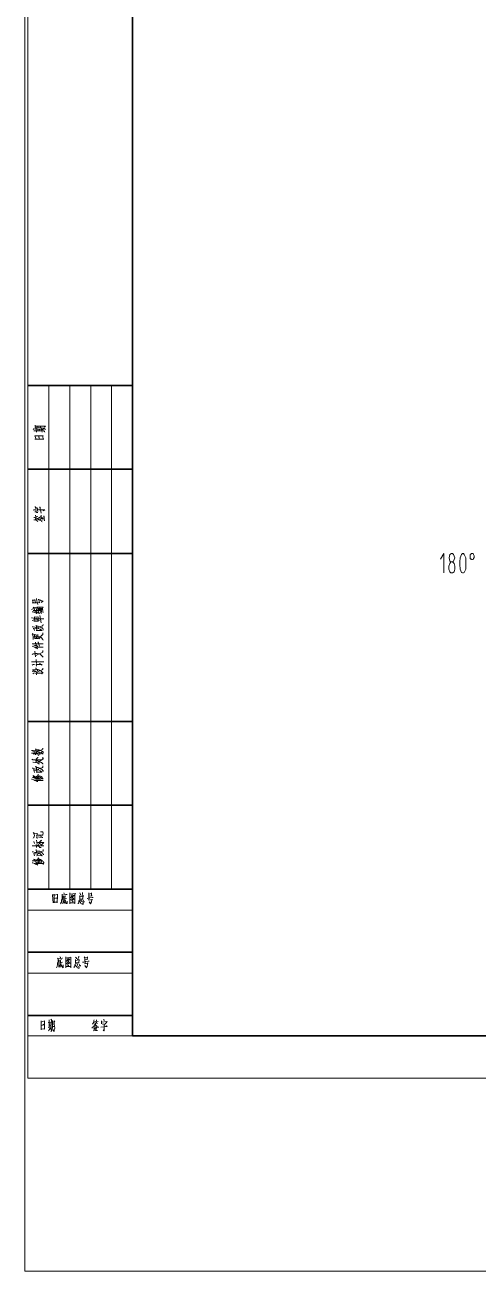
# Model space of a CAD drawing. Header units: inches. Extents: x 46040 to 48278, y -91226 to -88002.
# Drawn here: x 46040 to 46432, y -91226 to -90148 of the extents above; entities that cross this region are included whole.
import ezdxf

# ---------------------------------------------------------------- set-up
doc = ezdxf.new("R2010")
doc.units = ezdxf.units.IN
doc.layers.add('图层 1', color=7, linetype='Continuous')
doc.layers.add('轮廓线', color=7, linetype='Continuous')

msp = doc.modelspace()

# ---------------------------------------------------------------- linework, layer by layer
at = {"layer": '图层 1', "lineweight": 0}
msp.add_lwpolyline([(46039.835, -88001.65), (48277.593, -88001.65), (48277.593, -91226.291), (46039.835, -91226.291), (46039.835, -88001.65)], dxfattribs=at)
at = {"layer": '轮廓线', "lineweight": 18}
for points in [[(46042.235, -88003.568), (46042.235, -91059.248)], [(46060.474, -90459.728), (46060.474, -90895.568)], [(46078.714, -90459.728), (46078.714, -90895.568)], [(46096.954, -90459.728), (46096.954, -90895.568)], [(46114.714, -90459.728), (46114.714, -90895.568)], [(46047.034, -90497.65), (46047.515, -90497.17), (46054.235, -90497.65)], [(46047.515, -90499.088), (46047.995, -90499.088), (46054.235, -90499.088)], [(46049.435, -90496.209), (46048.954, -90494.291), (46048.474, -90494.767), (46051.355, -90494.767), (46055.194, -90494.767), (46056.634, -90494.767), (46057.114, -90494.767), (46057.595, -90494.767), (46056.634, -90495.728), (46057.114, -90494.767)], [(46048.474, -90496.209), (46048.954, -90496.209), (46050.874, -90496.209), (46052.794, -90496.209), (46054.235, -90496.209), (46055.675, -90496.689), (46056.155, -90496.689), (46057.595, -90497.65)], [(46048.474, -90506.291), (46048.954, -90506.291), (46050.874, -90506.291), (46052.794, -90506.291), (46053.275, -90506.291), (46054.235, -90506.291), (46056.155, -90506.291), (46055.675, -90506.291), (46055.194, -90503.889), (46055.675, -90503.408), (46054.714, -90503.408), (46053.755, -90503.408), (46051.835, -90503.408), (46049.915, -90503.408), (46048.474, -90503.408), (46049.435, -90506.291)], [(46049.915, -90500.049), (46049.435, -90496.689)], [(46051.355, -90496.209), (46050.874, -90495.248)], [(46051.355, -90499.088), (46050.874, -90497.65)], [(46052.314, -90506.291), (46051.835, -90503.889), (46051.835, -90504.369), (46051.835, -90504.849)], [(46052.794, -90498.611), (46052.314, -90498.131)], [(46053.275, -90496.209), (46053.275, -90496.209), (46053.275, -90495.248)], [(46054.714, -90500.049), (46053.755, -90496.689), (46054.235, -90497.17)], [(46054.714, -90498.131), (46055.675, -90497.17), (46056.155, -90497.17), (46055.194, -90497.65)], [(46055.194, -90498.611), (46055.194, -90499.088), (46056.155, -90499.088), (46056.634, -90499.568), (46057.114, -90500.049)], [(46047.034, -90567.728), (46047.515, -90567.248), (46047.995, -90567.248), (46048.474, -90567.248)], [(46049.435, -90569.17), (46048.954, -90564.849), (46048.474, -90564.849), (46050.394, -90565.33)], [(46050.874, -90568.689), (46050.394, -90565.81), (46050.394, -90566.291), (46052.314, -90567.248)], [(46053.755, -90570.131), (46052.794, -90564.849), (46052.794, -90565.33), (46053.275, -90565.81)], [(46047.515, -90573.971), (46047.995, -90573.971), (46049.915, -90574.451)], [(46047.515, -90575.889), (46047.995, -90575.889), (46049.435, -90576.369), (46050.394, -90576.849), (46050.874, -90577.33)], [(46048.474, -90569.17), (46049.435, -90569.17), (46049.915, -90569.65), (46050.394, -90569.65), (46050.874, -90569.65)], [(46049.435, -90574.451), (46048.954, -90572.049)], [(46048.954, -90576.369), (46048.954, -90574.928)], [(46048.954, -90575.889), (46050.394, -90575.408)], [(46049.435, -90573.49), (46050.874, -90573.01)], [(46049.915, -90574.928), (46050.394, -90574.928), (46051.835, -90575.889), (46052.314, -90575.889), (46052.794, -90576.369), (46053.755, -90576.849), (46054.235, -90577.33), (46054.714, -90577.81)], [(46052.794, -90573.971), (46053.275, -90575.889)], [(46053.755, -90573.971), (46054.235, -90573.971), (46056.634, -90574.451)], [(46056.634, -90576.849), (46056.155, -90572.529), (46056.155, -90573.01), (46056.634, -90573.49)], [(46402.235, -90621.971), (46402.235, -90605.17), (46399.355, -90609.971)], [(46408.954, -90605.17), (46409.915, -90605.17), (46410.874, -90606.131), (46411.835, -90609.01), (46410.874, -90611.889), (46409.915, -90612.369), (46408.474, -90612.369), (46407.515, -90611.889), (46407.034, -90609.01), (46407.515, -90606.131), (46408.954, -90605.17)], [(46419.515, -90621.971), (46419.995, -90621.49), (46421.435, -90618.611), (46421.435, -90614.767), (46421.435, -90612.369), (46421.435, -90609.01), (46419.995, -90606.131), (46419.515, -90605.17), (46418.554, -90605.17), (46417.595, -90606.131), (46416.634, -90609.01), (46416.155, -90612.369), (46416.155, -90614.767), (46416.634, -90618.611), (46417.595, -90621.49), (46418.554, -90621.971), (46419.515, -90621.971)], [(46428.634, -90607.568), (46428.634, -90607.088), (46428.155, -90606.131), (46428.155, -90605.65), (46427.675, -90605.17), (46427.194, -90605.17), (46426.714, -90605.17), (46426.235, -90605.17), (46425.755, -90605.65), (46425.275, -90606.131), (46425.275, -90607.088), (46425.275, -90607.568), (46425.275, -90608.529), (46425.275, -90609.49), (46425.755, -90609.971), (46426.235, -90609.971), (46426.714, -90610.451), (46427.194, -90610.451), (46427.675, -90609.971), (46428.155, -90609.971), (46428.155, -90609.49), (46428.634, -90608.529), (46428.634, -90607.568)], [(46408.474, -90621.971), (46407.515, -90621.01), (46406.554, -90618.611), (46406.554, -90616.209), (46407.515, -90613.81), (46408.474, -90612.369), (46409.915, -90612.369), (46411.355, -90613.81), (46411.835, -90616.209), (46411.835, -90618.611), (46411.355, -90621.01), (46409.915, -90621.971), (46408.474, -90621.971)], [(46050.874, -90649.33), (46050.874, -90648.849), (46050.394, -90647.408), (46049.915, -90644.049), (46049.915, -90645.01)], [(46045.595, -90653.65), (46046.554, -90653.17), (46047.034, -90653.17)], [(46047.995, -90654.131), (46047.995, -90654.131), (46047.515, -90651.728), (46047.034, -90652.209), (46049.435, -90652.209), (46049.435, -90651.728), (46049.915, -90654.611)], [(46047.034, -90654.611), (46047.995, -90654.611), (46049.435, -90654.611), (46050.874, -90654.611), (46051.835, -90654.611), (46053.275, -90655.088), (46053.755, -90655.088), (46054.714, -90655.568), (46056.155, -90656.049)], [(46047.995, -90655.088), (46048.954, -90655.088), (46052.314, -90657.01), (46051.355, -90655.088)], [(46050.874, -90652.689), (46055.194, -90652.689)], [(46050.874, -90654.611), (46051.355, -90654.131), (46055.675, -90654.131), (46055.194, -90654.131), (46054.714, -90654.131)], [(46051.355, -90653.65), (46055.194, -90653.65)], [(46053.275, -90653.65), (46052.794, -90652.209)], [(46045.595, -90660.849), (46046.075, -90660.849), (46048.474, -90661.33)], [(46046.075, -90655.568), (46047.034, -90655.568), (46050.394, -90657.01), (46049.915, -90657.01), (46049.435, -90655.568)], [(46050.394, -90662.767), (46049.435, -90660.849)], [(46053.755, -90665.17), (46052.794, -90658.928), (46052.794, -90659.408)], [(46053.275, -90655.568), (46054.235, -90657.01)], [(46046.075, -90668.529), (46047.034, -90668.529), (46048.474, -90669.01), (46049.435, -90669.49), (46050.394, -90669.49), (46051.355, -90669.971), (46051.835, -90669.971)], [(46047.034, -90679.568), (46047.034, -90679.088), (46046.554, -90674.291), (46046.075, -90674.767), (46046.554, -90675.248)], [(46047.995, -90678.611), (46048.474, -90678.611), (46049.915, -90678.611), (46051.355, -90678.611), (46050.874, -90675.248), (46050.874, -90675.728), (46047.515, -90675.248), (46047.995, -90675.248), (46048.474, -90678.611)], [(46049.915, -90669.49), (46049.435, -90667.088), (46049.435, -90667.568)], [(46049.435, -90668.049), (46050.394, -90668.049), (46051.355, -90668.049), (46052.314, -90668.529), (46052.794, -90668.529), (46053.275, -90669.01), (46054.235, -90669.49), (46054.714, -90669.49), (46055.194, -90669.971), (46055.194, -90670.451), (46055.675, -90670.928), (46055.675, -90671.408)], [(46049.915, -90678.131), (46049.435, -90676.209)], [(46054.714, -90671.889), (46052.314, -90670.451)], [(46046.075, -90683.408), (46046.075, -90683.408), (46055.675, -90683.408), (46055.194, -90683.408), (46053.755, -90683.408)], [(46046.075, -90685.33), (46047.515, -90685.81), (46048.474, -90686.291), (46048.954, -90686.767), (46049.915, -90686.767), (46050.394, -90687.248), (46050.874, -90687.728)], [(46047.034, -90677.17), (46049.435, -90677.17), (46050.874, -90677.17), (46051.355, -90677.17), (46051.835, -90677.17), (46052.314, -90677.17), (46052.794, -90677.65), (46053.275, -90677.65), (46053.755, -90677.65), (46054.235, -90678.131), (46054.714, -90678.611), (46054.714, -90679.088), (46055.194, -90679.568), (46055.675, -90680.049)], [(46047.515, -90684.369), (46048.474, -90684.849), (46049.915, -90684.849), (46050.394, -90685.33), (46050.874, -90685.33)], [(46048.474, -90686.291), (46053.275, -90686.291), (46054.714, -90686.291), (46055.675, -90686.291), (46055.194, -90686.291), (46054.235, -90686.291)], [(46049.435, -90684.369), (46048.954, -90681.971), (46048.954, -90682.451), (46048.954, -90682.928)], [(46052.314, -90685.33), (46051.355, -90681.49), (46051.355, -90681.971), (46051.355, -90682.451)], [(46046.075, -90692.529), (46047.034, -90692.049), (46047.515, -90692.049), (46047.995, -90692.049)], [(46048.954, -90694.451), (46048.474, -90689.65), (46048.474, -90690.131), (46048.474, -90690.611)], [(46048.954, -90691.568), (46049.435, -90691.568), (46050.394, -90691.568), (46051.355, -90692.049), (46052.314, -90692.049), (46053.275, -90692.529), (46053.755, -90693.01), (46054.235, -90693.49), (46054.714, -90693.971), (46055.194, -90694.451), (46055.675, -90694.928)], [(46049.915, -90700.209), (46049.435, -90696.849), (46049.435, -90697.33)], [(46045.595, -90698.767), (46046.554, -90698.767), (46056.155, -90698.767), (46055.194, -90698.767), (46054.714, -90698.767)], [(46046.075, -90701.65), (46047.034, -90701.17), (46047.515, -90701.17), (46047.995, -90701.17)], [(46046.075, -90707.408), (46047.034, -90706.928), (46047.995, -90706.928), (46048.474, -90707.408), (46049.435, -90707.408), (46049.915, -90707.889), (46050.394, -90707.889), (46050.394, -90708.369)], [(46047.034, -90706.928), (46046.554, -90705.49), (46046.554, -90705.971), (46047.034, -90705.971), (46047.515, -90705.971), (46047.995, -90705.971), (46048.954, -90705.971), (46049.435, -90705.971), (46049.435, -90705.49), (46049.435, -90705.01), (46049.435, -90704.529), (46048.954, -90704.529)], [(46046.554, -90709.33), (46047.515, -90708.849), (46047.995, -90708.369)], [(46049.915, -90710.291), (46049.435, -90708.849), (46048.954, -90708.849), (46049.915, -90708.849), (46054.235, -90708.849), (46054.714, -90709.33), (46052.794, -90708.369)], [(46049.915, -90702.611), (46049.435, -90701.17), (46054.235, -90701.17), (46054.714, -90701.65), (46052.314, -90700.209)], [(46050.874, -90707.408), (46050.394, -90705.49), (46050.874, -90705.49), (46051.835, -90705.971), (46052.314, -90706.451), (46052.794, -90706.451), (46053.755, -90706.928), (46054.235, -90707.408), (46054.714, -90707.889), (46055.194, -90708.369), (46055.675, -90708.849)], [(46045.595, -90775.568), (46046.075, -90775.568), (46047.034, -90775.568), (46047.995, -90776.049), (46049.435, -90776.049), (46050.394, -90776.049), (46051.355, -90776.529)], [(46045.595, -90777.971), (46046.554, -90777.971), (46050.874, -90777.971), (46050.394, -90777.971), (46049.915, -90777.971)], [(46046.075, -90783.728), (46046.075, -90783.248), (46046.554, -90783.728), (46053.755, -90783.728), (46053.275, -90783.728), (46052.314, -90783.728)], [(46046.554, -90776.529), (46046.554, -90776.529), (46048.474, -90777.01)], [(46047.034, -90778.928), (46047.995, -90778.451), (46048.474, -90778.451)], [(46048.954, -90779.408), (46048.474, -90776.529)], [(46049.435, -90776.049), (46048.954, -90774.131)], [(46048.954, -90777.971), (46049.915, -90778.451), (46050.874, -90778.928), (46051.355, -90779.408), (46051.835, -90779.889)], [(46049.435, -90786.131), (46049.435, -90784.209), (46048.954, -90784.689), (46049.915, -90784.689), (46050.874, -90784.689), (46051.835, -90785.17), (46052.314, -90785.65), (46053.275, -90785.65), (46054.235, -90786.131), (46054.714, -90786.611), (46055.194, -90787.088), (46055.675, -90787.088)], [(46049.435, -90774.611), (46050.874, -90775.088), (46051.835, -90775.088), (46052.794, -90775.568), (46053.275, -90775.568), (46054.235, -90776.049), (46055.194, -90776.529), (46055.675, -90777.01), (46056.155, -90777.01)], [(46049.435, -90777.971), (46049.915, -90777.01), (46050.394, -90776.529)], [(46049.435, -90783.248), (46049.435, -90783.248), (46050.874, -90781.81), (46051.355, -90781.81)], [(46050.874, -90786.131), (46055.675, -90782.767), (46055.194, -90781.33), (46055.194, -90782.767), (46054.714, -90783.248)], [(46051.355, -90777.971), (46053.755, -90778.451), (46053.755, -90777.971), (46054.235, -90777.49), (46054.714, -90776.529)], [(46052.794, -90779.408), (46052.314, -90777.01), (46051.355, -90777.01), (46051.835, -90777.01), (46052.794, -90777.01), (46053.755, -90777.49), (46054.714, -90777.971), (46055.194, -90778.451), (46055.675, -90778.928)], [(46046.075, -90790.928), (46047.034, -90790.928), (46047.995, -90791.408), (46049.435, -90791.889), (46050.394, -90792.369), (46051.355, -90792.369), (46051.835, -90792.369)], [(46046.554, -90785.65), (46047.034, -90785.65), (46048.954, -90786.131), (46049.915, -90786.131), (46050.874, -90786.611), (46051.835, -90787.088), (46052.314, -90787.088)], [(46049.915, -90791.889), (46049.435, -90789.49), (46048.954, -90789.49), (46049.435, -90789.971)], [(46049.435, -90790.451), (46049.915, -90790.451), (46051.355, -90790.451), (46052.314, -90790.928), (46052.794, -90790.928), (46053.275, -90791.408), (46053.755, -90791.889), (46054.714, -90791.889), (46054.714, -90792.369), (46055.194, -90792.849), (46055.675, -90793.33), (46055.675, -90793.81)], [(46050.874, -90791.889), (46050.874, -90791.889), (46055.194, -90790.451), (46055.194, -90789.01), (46055.194, -90789.971), (46054.714, -90790.451)], [(46054.714, -90794.291), (46052.314, -90792.849)], [(46045.595, -90800.529), (46046.075, -90800.529), (46047.515, -90801.01), (46048.474, -90801.49), (46049.435, -90801.971), (46050.394, -90802.451), (46050.874, -90802.451)], [(46046.075, -90798.611), (46047.034, -90799.088), (46047.995, -90799.568), (46048.954, -90799.568), (46049.435, -90800.049)], [(46047.515, -90799.088), (46047.515, -90799.088), (46047.034, -90797.17), (46047.995, -90798.131), (46048.954, -90798.611), (46049.915, -90798.611), (46050.394, -90799.568), (46050.874, -90800.049), (46051.355, -90800.049)], [(46048.474, -90801.49), (46055.675, -90801.49), (46055.194, -90801.49), (46053.755, -90801.49)], [(46048.954, -90800.529), (46053.755, -90800.529), (46052.794, -90800.529), (46052.314, -90800.529)], [(46050.394, -90798.611), (46050.874, -90798.611), (46051.355, -90799.088), (46051.835, -90799.568), (46052.314, -90800.049)], [(46051.355, -90798.131), (46051.835, -90798.131), (46052.794, -90798.611), (46053.275, -90799.088), (46053.755, -90799.568), (46054.235, -90800.049)], [(46052.314, -90797.65), (46052.794, -90797.65), (46053.755, -90798.131), (46054.714, -90798.611), (46054.714, -90799.568), (46055.194, -90800.049), (46055.675, -90800.529)], [(46047.995, -90849.49), (46047.515, -90846.611), (46047.034, -90847.088), (46050.394, -90847.568), (46050.394, -90847.088), (46050.394, -90849.01)], [(46046.075, -90858.131), (46054.714, -90858.131), (46056.155, -90858.131), (46055.675, -90858.131), (46054.714, -90858.131)], [(46047.034, -90851.408), (46047.515, -90850.451), (46047.995, -90850.451), (46048.474, -90850.451), (46047.515, -90850.451)], [(46047.995, -90856.209), (46047.515, -90854.291)], [(46049.915, -90859.568), (46049.435, -90857.17)], [(46050.394, -90851.889), (46049.915, -90850.451), (46054.714, -90850.928), (46055.194, -90850.928), (46052.794, -90849.49)], [(46050.394, -90856.689), (46049.915, -90853.33)], [(46049.915, -90858.131), (46050.874, -90858.611), (46051.835, -90858.611), (46052.794, -90859.568), (46053.755, -90859.568)], [(46050.394, -90858.131), (46051.835, -90857.17)], [(46051.835, -90856.209), (46052.314, -90856.209), (46054.714, -90857.65)], [(46052.314, -90854.767), (46053.755, -90853.81), (46054.235, -90853.33), (46053.275, -90853.81)], [(46046.075, -90863.408), (46047.034, -90863.408), (46048.474, -90863.889), (46049.915, -90863.889), (46050.874, -90864.369), (46051.355, -90864.849), (46052.314, -90864.849)], [(46047.995, -90871.568), (46047.995, -90871.088), (46047.515, -90869.65), (46048.474, -90870.131), (46049.435, -90870.611), (46050.394, -90871.088), (46050.874, -90871.568), (46051.355, -90872.049), (46051.835, -90872.529)], [(46048.474, -90871.568), (46048.474, -90871.568), (46051.835, -90869.17), (46051.355, -90868.689), (46051.355, -90869.17), (46051.355, -90869.65)], [(46049.915, -90863.889), (46049.435, -90861.49), (46049.435, -90861.971), (46049.915, -90862.451)], [(46049.915, -90862.928), (46050.394, -90862.928), (46051.835, -90862.928), (46052.314, -90862.928), (46053.275, -90863.408), (46053.755, -90863.889), (46054.235, -90863.889), (46054.714, -90864.369), (46055.194, -90864.849), (46055.675, -90865.33), (46055.675, -90865.81), (46056.155, -90865.81)], [(46050.874, -90870.611), (46050.874, -90870.611), (46051.355, -90870.611), (46051.835, -90871.088), (46052.314, -90871.568), (46052.794, -90872.049)], [(46051.835, -90870.131), (46052.314, -90870.131), (46052.314, -90870.611), (46053.275, -90871.088), (46053.755, -90871.568), (46054.235, -90872.049), (46054.235, -90872.529)], [(46054.714, -90866.767), (46052.794, -90864.849)], [(46052.794, -90869.65), (46053.275, -90870.131), (46054.235, -90870.611), (46054.714, -90871.088), (46055.194, -90871.568), (46055.675, -90872.049), (46056.155, -90872.529), (46056.155, -90873.01)], [(46046.075, -90871.088), (46047.515, -90871.088), (46048.474, -90871.568), (46049.435, -90872.049), (46049.915, -90872.529)], [(46046.075, -90873.01), (46046.554, -90873.01), (46047.995, -90873.49), (46048.954, -90873.971), (46049.915, -90874.451), (46050.394, -90874.451), (46050.874, -90874.928)], [(46048.954, -90873.01), (46053.755, -90873.01), (46053.275, -90873.01), (46052.794, -90873.01)], [(46048.954, -90873.49), (46056.155, -90873.49), (46055.675, -90873.971), (46054.235, -90873.49)], [(46132.954, -90895.568), (46042.235, -90895.568)], [(46063.835, -90900.369), (46064.314, -90900.849), (46063.835, -90900.849), (46064.314, -90907.568), (46064.314, -90907.088), (46064.314, -90906.131)], [(46065.275, -90899.889), (46065.275, -90900.849), (46065.275, -90903.728), (46065.275, -90907.568), (46065.275, -90907.088), (46067.675, -90907.088), (46067.194, -90906.611), (46067.194, -90907.088), (46067.675, -90907.088), (46067.675, -90907.568), (46067.675, -90905.65), (46068.155, -90903.248), (46068.155, -90899.889), (46068.155, -90900.369), (46065.275, -90900.849)], [(46065.275, -90903.728), (46067.194, -90903.248), (46066.714, -90903.728)], [(46071.995, -90899.889), (46071.995, -90900.849), (46071.995, -90901.81), (46071.995, -90903.248), (46071.995, -90904.209), (46071.515, -90905.17), (46071.515, -90906.131), (46071.515, -90907.088), (46071.034, -90907.568), (46071.034, -90908.049), (46070.554, -90908.529)], [(46071.995, -90900.849), (46076.314, -90900.369), (46075.835, -90900.369), (46075.355, -90900.369)], [(46072.954, -90901.81), (46072.954, -90902.767), (46072.954, -90907.568), (46072.474, -90908.049), (46074.394, -90905.65)], [(46074.874, -90901.33), (46074.874, -90901.81), (46073.915, -90902.291), (46072.954, -90902.767)], [(46073.435, -90898.928), (46073.915, -90899.408), (46073.915, -90899.889)], [(46078.714, -90898.928), (46078.714, -90899.889), (46078.714, -90908.529), (46078.714, -90907.568), (46082.554, -90907.568), (46082.075, -90907.568)], [(46078.714, -90899.889), (46083.515, -90899.408), (46083.034, -90899.889), (46083.034, -90907.568), (46083.034, -90908.049), (46082.554, -90907.568)], [(46080.634, -90900.369), (46080.634, -90900.369), (46080.155, -90901.81), (46079.675, -90902.767), (46079.194, -90903.248)], [(46080.634, -90901.33), (46080.634, -90901.33), (46082.075, -90901.33), (46082.075, -90900.849), (46081.114, -90902.291), (46080.634, -90903.248), (46080.155, -90904.209), (46079.675, -90904.689), (46079.194, -90905.17)], [(46086.874, -90901.33), (46087.355, -90901.81), (46087.355, -90903.728), (46087.355, -90905.17), (46087.355, -90904.209), (46089.275, -90904.209), (46090.235, -90904.209), (46089.755, -90904.209), (46090.235, -90901.33), (46090.714, -90901.33), (46089.755, -90901.81), (46087.355, -90902.291)], [(46087.355, -90898.928), (46087.835, -90900.369), (46087.835, -90900.849)], [(46089.755, -90898.451), (46089.755, -90898.928), (46089.275, -90901.81)], [(46093.595, -90903.728), (46094.075, -90903.728), (46095.515, -90903.248), (46098.874, -90902.767), (46097.915, -90902.767)], [(46042.235, -90913.81), (46132.954, -90913.81)], [(46075.835, -90903.728), (46072.954, -90904.209)], [(46073.915, -90907.088), (46074.394, -90907.568), (46074.394, -90908.049)], [(46080.155, -90905.65), (46081.114, -90906.131), (46081.595, -90906.611)], [(46080.634, -90904.209), (46081.114, -90904.689), (46081.595, -90905.17)], [(46086.394, -90905.65), (46086.394, -90906.131), (46086.394, -90907.088), (46086.394, -90907.568), (46085.915, -90908.049), (46085.915, -90908.529)], [(46088.314, -90905.17), (46088.794, -90906.131), (46089.275, -90906.131), (46089.275, -90906.611)], [(46090.235, -90905.65), (46091.194, -90906.611), (46091.194, -90907.088)], [(46068.155, -90955.568), (46068.634, -90956.049), (46068.634, -90957.49), (46068.634, -90958.451), (46068.155, -90959.408), (46068.155, -90960.369), (46068.155, -90961.33), (46067.675, -90962.291), (46067.675, -90962.767), (46067.194, -90963.728)], [(46068.634, -90956.049), (46072.474, -90955.568), (46071.995, -90955.568)], [(46069.114, -90957.01), (46069.114, -90957.971), (46069.114, -90962.767), (46069.114, -90963.248), (46070.554, -90960.849)], [(46071.515, -90956.529), (46071.034, -90957.01), (46070.554, -90957.49), (46069.595, -90957.971)], [(46070.075, -90954.131), (46070.554, -90954.611), (46070.554, -90955.088), (46070.554, -90955.568)], [(46075.355, -90954.131), (46075.355, -90955.568), (46075.355, -90963.728), (46075.355, -90962.767), (46079.194, -90962.767), (46078.714, -90962.767), (46078.235, -90962.767)], [(46075.355, -90955.568), (46079.675, -90954.611), (46079.675, -90955.568), (46079.675, -90962.767), (46079.675, -90963.728), (46079.194, -90962.767)], [(46077.275, -90955.568), (46077.275, -90956.049), (46076.794, -90957.01), (46075.835, -90957.971), (46075.835, -90958.451)], [(46076.794, -90956.529), (46077.275, -90956.529), (46078.714, -90956.529), (46078.235, -90956.049), (46077.755, -90957.971), (46077.275, -90958.451), (46076.794, -90959.408), (46076.314, -90959.889), (46075.835, -90960.369)], [(46083.515, -90954.611), (46084.474, -90955.568), (46084.474, -90956.049)], [(46086.394, -90953.65), (46086.394, -90954.131), (46085.435, -90957.01)], [(46072.474, -90958.928), (46069.595, -90959.889)], [(46070.554, -90957.49), (46070.554, -90958.928), (46071.034, -90959.889), (46071.034, -90960.369), (46071.034, -90960.849), (46071.515, -90961.81), (46071.515, -90962.291), (46071.995, -90962.767), (46072.474, -90963.248), (46072.954, -90963.728), (46072.954, -90961.33), (46072.474, -90963.248)], [(46070.554, -90962.291), (46071.034, -90962.767), (46071.034, -90963.248)], [(46076.794, -90957.49), (46076.794, -90957.49), (46078.714, -90959.889), (46079.194, -90959.889), (46078.714, -90959.408), (46078.235, -90959.408)], [(46076.794, -90959.408), (46077.755, -90960.369)], [(46076.794, -90960.849), (46077.275, -90961.81), (46077.755, -90961.81)], [(46083.034, -90960.849), (46083.034, -90961.81), (46083.034, -90962.291), (46082.554, -90962.767), (46082.554, -90963.248), (46082.554, -90963.728)], [(46084.954, -90960.369), (46085.435, -90961.33), (46085.435, -90961.81)], [(46086.874, -90960.849), (46087.355, -90961.81), (46087.835, -90961.81), (46087.835, -90962.291)], [(46089.755, -90958.928), (46090.714, -90958.928), (46092.155, -90958.451), (46095.515, -90957.971), (46095.034, -90957.971), (46094.554, -90957.971)], [(46042.235, -90968.529), (46132.954, -90968.529)], [(46053.755, -91009.81), (46053.755, -91010.291), (46053.755, -91012.209), (46053.755, -91014.131), (46053.755, -91014.611), (46053.755, -91015.568), (46053.755, -91017.49), (46053.755, -91017.01), (46056.155, -91016.529), (46056.634, -91017.01), (46056.634, -91016.049), (46056.634, -91015.088), (46056.634, -91013.17), (46056.634, -91011.248), (46056.634, -91009.81), (46053.755, -91010.767)], [(46059.995, -91011.248), (46063.355, -91010.767)], [(46060.954, -91008.849), (46060.954, -91009.33), (46060.954, -91015.568)], [(46062.394, -91008.369), (46062.874, -91008.849), (46062.394, -91015.088)], [(46063.835, -91009.33), (46063.835, -91010.291), (46063.835, -91012.209), (46063.835, -91014.131), (46063.835, -91015.568), (46063.355, -91017.01), (46063.355, -91017.49), (46062.394, -91018.928)], [(46063.835, -91010.767), (46065.755, -91010.291), (46065.275, -91009.81), (46065.275, -91012.209), (46065.275, -91012.689), (46065.755, -91016.049), (46065.275, -91017.49), (46065.275, -91018.451), (46065.275, -91018.928), (46064.314, -91017.49), (46065.275, -91018.451)], [(46099.835, -91008.849), (46099.355, -91009.33), (46099.355, -91010.767), (46098.874, -91011.728), (46098.394, -91012.689)], [(46099.355, -91010.767), (46100.794, -91010.291)], [(46099.355, -91010.767), (46099.835, -91011.728)], [(46101.755, -91008.849), (46101.755, -91009.33), (46101.275, -91011.728)], [(46101.275, -91010.767), (46103.194, -91010.291)], [(46101.755, -91010.767), (46102.235, -91012.209)], [(46106.075, -91009.81), (46106.075, -91010.767), (46106.075, -91011.248), (46106.075, -91011.728), (46106.075, -91012.209)], [(46106.075, -91010.767), (46110.874, -91010.291), (46109.915, -91011.728)], [(46107.995, -91008.369), (46107.995, -91008.849), (46108.474, -91009.33), (46108.474, -91009.81)], [(46053.755, -91013.65), (46056.155, -91013.17), (46055.675, -91012.689), (46055.194, -91013.17)], [(46059.995, -91015.568), (46063.355, -91015.088), (46062.874, -91015.088)], [(46061.435, -91016.049), (46061.435, -91016.529), (46060.954, -91017.49), (46060.474, -91017.971), (46059.995, -91018.451)], [(46061.435, -91012.689), (46062.394, -91012.209)], [(46061.435, -91014.131), (46061.915, -91013.65)], [(46061.915, -91016.049), (46062.874, -91017.01), (46062.874, -91017.49), (46062.394, -91016.529)], [(46063.835, -91012.689), (46064.794, -91012.209)], [(46063.835, -91014.611), (46063.835, -91014.611), (46064.794, -91014.611)], [(46100.794, -91011.728), (46100.794, -91012.209), (46099.835, -91013.65), (46099.355, -91014.611), (46098.394, -91015.088), (46097.915, -91015.568), (46097.915, -91016.049)], [(46098.874, -91018.451), (46102.714, -91017.971), (46101.755, -91017.971)], [(46099.355, -91015.568), (46099.835, -91017.01), (46099.835, -91017.49), (46099.835, -91016.529)], [(46101.275, -91014.131), (46099.835, -91014.611)], [(46100.314, -91015.088), (46100.794, -91016.049), (46100.314, -91017.01), (46100.314, -91016.049)], [(46101.755, -91015.088), (46101.755, -91015.568), (46101.275, -91017.971)], [(46105.595, -91015.088), (46110.874, -91014.611), (46110.394, -91014.131), (46109.915, -91014.611)], [(46106.554, -91012.689), (46109.435, -91012.209), (46109.435, -91011.728), (46108.474, -91014.131)], [(46042.235, -91022.767), (46132.954, -91022.767)], [(48200.796, -91059.248), (46042.235, -91059.248)]]:
    msp.add_lwpolyline(points, dxfattribs=at)
at = {"layer": '轮廓线', "lineweight": 35}
for points in [[(46132.954, -88039.568), (46132.954, -91022.767)], [(46132.954, -90459.728), (46042.235, -90459.728)], [(46132.954, -90532.209), (46042.235, -90532.209)], [(46132.954, -90605.17), (46042.235, -90605.17)], [(46132.954, -90750.611), (46042.235, -90750.611)], [(46132.954, -90823.088), (46042.235, -90823.088)], [(46042.235, -90895.568), (46132.954, -90895.568)], [(46042.235, -90950.291), (46132.954, -90950.291)], [(46042.235, -91005.01), (46132.954, -91005.01)], [(48164.316, -91022.767), (46132.954, -91022.767)]]:
    msp.add_lwpolyline(points, dxfattribs=at)
at = {"layer": '轮廓线', "lineweight": 18}
for points, knots in [([(46051.835, -90567.248), (46051.835, -90567.248), (46052.314, -90567.248), (46052.314, -90567.248), (46052.314, -90567.248), (46052.794, -90567.248), (46052.794, -90567.248), (46052.794, -90567.248), (46053.755, -90567.248), (46053.755, -90567.248), (46053.755, -90567.248), (46054.235, -90567.248), (46054.235, -90567.248), (46054.235, -90567.248), (46055.194, -90567.248), (46055.194, -90567.248), (46055.194, -90567.248), (46055.675, -90567.248), (46055.675, -90567.248), (46055.675, -90567.248), (46056.155, -90567.248), (46056.155, -90567.248), (46056.155, -90567.248), (46056.634, -90567.248), (46056.634, -90567.248), (46056.634, -90567.248), (46057.114, -90567.248), (46057.114, -90567.248), (46057.114, -90567.248), (46055.675, -90568.209), (46055.675, -90568.209), (46055.675, -90568.209), (46057.114, -90567.248), (46057.114, -90567.248)], [0, 0, 0, 0, 1, 1, 1, 2, 2, 2, 3, 3, 3, 4, 4, 4, 5, 5, 5, 6, 6, 6, 7, 7, 7, 8, 8, 8, 9, 9, 9, 10, 10, 10, 11, 11, 11, 11]), ([(46050.874, -90574.928), (46050.874, -90574.928), (46053.755, -90573.01), (46053.755, -90573.01), (46053.755, -90573.01), (46053.755, -90572.049), (46053.755, -90572.049), (46053.755, -90572.049), (46053.755, -90573.01), (46053.755, -90573.01), (46053.755, -90573.01), (46053.275, -90573.49), (46053.275, -90573.49)], [0, 0, 0, 0, 1, 1, 1, 2, 2, 2, 3, 3, 3, 4, 4, 4, 4]), ([(46053.755, -90574.928), (46053.755, -90574.928), (46054.714, -90574.928), (46054.714, -90574.928), (46054.714, -90574.928), (46055.675, -90574.928), (46055.675, -90574.928), (46055.675, -90574.928), (46054.714, -90574.928), (46054.714, -90574.928)], [0, 0, 0, 0, 1, 1, 1, 2, 2, 2, 3, 3, 3, 3]), ([(46054.235, -90576.369), (46054.235, -90576.369), (46055.194, -90575.889), (46055.194, -90575.889), (46055.194, -90575.889), (46055.675, -90575.889), (46055.675, -90575.889), (46055.675, -90575.889), (46055.194, -90575.889), (46055.194, -90575.889)], [0, 0, 0, 0, 1, 1, 1, 2, 2, 2, 3, 3, 3, 3]), ([(46046.075, -90647.889), (46046.075, -90647.889), (46047.034, -90647.889), (46047.034, -90647.889), (46047.034, -90647.889), (46049.915, -90647.889), (46049.915, -90647.889), (46049.915, -90647.889), (46048.954, -90647.889), (46048.954, -90647.889), (46048.954, -90647.889), (46048.474, -90645.01), (46048.474, -90645.01), (46048.474, -90645.01), (46048.474, -90645.49), (46048.474, -90645.49), (46048.474, -90645.49), (46046.554, -90645.49), (46046.554, -90645.49), (46046.554, -90645.49), (46046.075, -90645.49), (46046.075, -90645.49), (46046.075, -90645.49), (46046.554, -90645.49), (46046.554, -90645.49), (46046.554, -90645.49), (46046.554, -90645.971), (46046.554, -90645.971), (46046.554, -90645.971), (46047.034, -90647.889), (46047.034, -90647.889)], [0, 0, 0, 0, 1, 1, 1, 2, 2, 2, 3, 3, 3, 4, 4, 4, 5, 5, 5, 6, 6, 6, 7, 7, 7, 8, 8, 8, 9, 9, 9, 10, 10, 10, 10]), ([(46050.394, -90647.408), (46050.394, -90647.408), (46052.314, -90647.889), (46052.314, -90647.889), (46052.314, -90647.889), (46051.835, -90645.01), (46051.835, -90645.01), (46051.835, -90645.01), (46051.355, -90645.01), (46051.355, -90645.01), (46051.355, -90645.01), (46051.835, -90645.01), (46051.835, -90645.01), (46051.835, -90645.01), (46053.275, -90645.49), (46053.275, -90645.49), (46053.275, -90645.49), (46053.755, -90645.971), (46053.755, -90645.971), (46053.755, -90645.971), (46054.714, -90645.971), (46054.714, -90645.971), (46054.714, -90645.971), (46055.194, -90646.451), (46055.194, -90646.451), (46055.194, -90646.451), (46055.675, -90646.451), (46055.675, -90646.451), (46055.675, -90646.451), (46053.755, -90647.408), (46053.755, -90647.408), (46053.755, -90647.408), (46055.675, -90646.451), (46055.675, -90646.451)], [0, 0, 0, 0, 1, 1, 1, 2, 2, 2, 3, 3, 3, 4, 4, 4, 5, 5, 5, 6, 6, 6, 7, 7, 7, 8, 8, 8, 9, 9, 9, 10, 10, 10, 11, 11, 11, 11]), ([(46051.355, -90654.131), (46051.355, -90654.131), (46050.394, -90651.248), (46050.394, -90651.248), (46050.394, -90651.248), (46050.394, -90651.728), (46050.394, -90651.728), (46050.394, -90651.728), (46050.874, -90651.728), (46050.874, -90651.728), (46050.874, -90651.728), (46052.794, -90651.728), (46052.794, -90651.728), (46052.794, -90651.728), (46054.235, -90651.728), (46054.235, -90651.728), (46054.235, -90651.728), (46055.194, -90651.728), (46055.194, -90651.728), (46055.194, -90651.728), (46055.675, -90651.728), (46055.675, -90651.728), (46055.675, -90651.728), (46055.194, -90652.209), (46055.194, -90652.209), (46055.194, -90652.209), (46055.675, -90651.728), (46055.675, -90651.728)], [0, 0, 0, 0, 1, 1, 1, 2, 2, 2, 3, 3, 3, 4, 4, 4, 5, 5, 5, 6, 6, 6, 7, 7, 7, 8, 8, 8, 9, 9, 9, 9]), ([(46046.075, -90663.248), (46046.075, -90663.248), (46047.034, -90662.767), (46047.034, -90662.767), (46047.034, -90662.767), (46047.995, -90662.291), (46047.995, -90662.291), (46047.995, -90662.291), (46047.034, -90662.767), (46047.034, -90662.767)], [0, 0, 0, 0, 1, 1, 1, 2, 2, 2, 3, 3, 3, 3]), ([(46047.515, -90663.728), (46047.515, -90663.728), (46048.474, -90663.728), (46048.474, -90663.728), (46048.474, -90663.728), (46049.915, -90663.728), (46049.915, -90663.728), (46049.915, -90663.728), (46051.355, -90663.728), (46051.355, -90663.728), (46051.355, -90663.728), (46052.314, -90663.248), (46052.314, -90663.248), (46052.314, -90663.248), (46051.355, -90663.728), (46051.355, -90663.728), (46051.355, -90663.728), (46051.355, -90659.889), (46051.355, -90659.889), (46051.355, -90659.889), (46050.874, -90660.369), (46050.874, -90660.369), (46050.874, -90660.369), (46047.995, -90659.889), (46047.995, -90659.889), (46047.995, -90659.889), (46048.474, -90663.728), (46048.474, -90663.728)], [0, 0, 0, 0, 1, 1, 1, 2, 2, 2, 3, 3, 3, 4, 4, 4, 5, 5, 5, 6, 6, 6, 7, 7, 7, 8, 8, 8, 9, 9, 9, 9]), ([(46048.474, -90661.81), (46048.474, -90661.81), (46053.275, -90661.81), (46053.275, -90661.81), (46053.275, -90661.81), (46055.675, -90661.81), (46055.675, -90661.81), (46055.675, -90661.81), (46056.155, -90661.81), (46056.155, -90661.81), (46056.155, -90661.81), (46055.675, -90661.81), (46055.675, -90661.81), (46055.675, -90661.81), (46054.235, -90661.81), (46054.235, -90661.81)], [0, 0, 0, 0, 1, 1, 1, 2, 2, 2, 3, 3, 3, 4, 4, 4, 5, 5, 5, 5]), ([(46047.995, -90671.889), (46047.995, -90671.889), (46047.515, -90669.971), (46047.515, -90669.971), (46047.515, -90669.971), (46047.034, -90669.971), (46047.034, -90669.971), (46047.034, -90669.971), (46049.915, -90670.451), (46049.915, -90670.451), (46049.915, -90670.451), (46049.915, -90669.971), (46049.915, -90669.971), (46049.915, -90669.971), (46050.394, -90671.889), (46050.394, -90671.889), (46050.394, -90671.889), (46049.435, -90671.889), (46049.435, -90671.889), (46049.435, -90671.889), (46050.394, -90671.889), (46050.394, -90671.889), (46050.394, -90671.889), (46054.235, -90671.889), (46054.235, -90671.889)], [0, 0, 0, 0, 1, 1, 1, 2, 2, 2, 3, 3, 3, 4, 4, 4, 5, 5, 5, 6, 6, 6, 7, 7, 7, 8, 8, 8, 8]), ([(46050.874, -90669.49), (46050.874, -90669.49), (46050.874, -90669.49), (46050.874, -90669.49), (46050.874, -90669.49), (46055.194, -90667.568), (46055.194, -90667.568), (46055.194, -90667.568), (46055.675, -90666.611), (46055.675, -90666.611), (46055.675, -90666.611), (46055.194, -90667.568), (46055.194, -90667.568), (46055.194, -90667.568), (46054.714, -90668.049), (46054.714, -90668.049)], [0, 0, 0, 0, 1, 1, 1, 2, 2, 2, 3, 3, 3, 4, 4, 4, 5, 5, 5, 5]), ([(46051.835, -90679.088), (46051.835, -90679.088), (46051.835, -90679.088), (46051.835, -90679.088), (46051.835, -90679.088), (46052.794, -90678.131), (46052.794, -90678.131), (46052.794, -90678.131), (46053.275, -90677.17), (46053.275, -90677.17), (46053.275, -90677.17), (46054.235, -90676.209), (46054.235, -90676.209), (46054.235, -90676.209), (46055.194, -90675.248), (46055.194, -90675.248), (46055.194, -90675.248), (46055.194, -90673.81), (46055.194, -90673.81), (46055.194, -90673.81), (46055.194, -90675.248), (46055.194, -90675.248), (46055.194, -90675.248), (46054.714, -90675.728), (46054.714, -90675.728)], [0, 0, 0, 0, 1, 1, 1, 2, 2, 2, 3, 3, 3, 4, 4, 4, 5, 5, 5, 6, 6, 6, 7, 7, 7, 8, 8, 8, 8]), ([(46049.915, -90693.49), (46049.915, -90693.49), (46049.915, -90693.01), (46049.915, -90693.01), (46049.915, -90693.01), (46055.194, -90690.611), (46055.194, -90690.611), (46055.194, -90690.611), (46055.194, -90689.17), (46055.194, -90689.17), (46055.194, -90689.17), (46055.194, -90690.611), (46055.194, -90690.611), (46055.194, -90690.611), (46054.714, -90690.611), (46054.714, -90690.611)], [0, 0, 0, 0, 1, 1, 1, 2, 2, 2, 3, 3, 3, 4, 4, 4, 5, 5, 5, 5]), ([(46051.355, -90707.408), (46051.355, -90707.408), (46051.355, -90707.408), (46051.355, -90707.408), (46051.355, -90707.408), (46055.194, -90705.49), (46055.194, -90705.49), (46055.194, -90705.49), (46055.194, -90704.529), (46055.194, -90704.529), (46055.194, -90704.529), (46055.194, -90705.49), (46055.194, -90705.49), (46055.194, -90705.49), (46054.714, -90705.49), (46054.714, -90705.49)], [0, 0, 0, 0, 1, 1, 1, 2, 2, 2, 3, 3, 3, 4, 4, 4, 5, 5, 5, 5]), ([(46050.394, -90776.049), (46050.394, -90776.049), (46050.874, -90776.049), (46050.874, -90776.049), (46050.874, -90776.049), (46052.794, -90775.568), (46052.794, -90775.568), (46052.794, -90775.568), (46054.235, -90775.088), (46054.235, -90775.088), (46054.235, -90775.088), (46055.194, -90774.611), (46055.194, -90774.611), (46055.194, -90774.611), (46055.194, -90773.65), (46055.194, -90773.65), (46055.194, -90773.65), (46055.194, -90774.611), (46055.194, -90774.611), (46055.194, -90774.611), (46054.714, -90774.611), (46054.714, -90774.611)], [0, 0, 0, 0, 1, 1, 1, 2, 2, 2, 3, 3, 3, 4, 4, 4, 5, 5, 5, 6, 6, 6, 7, 7, 7, 7]), ([(46047.995, -90794.767), (46047.995, -90794.767), (46047.515, -90792.369), (46047.515, -90792.369), (46047.515, -90792.369), (46047.034, -90792.369), (46047.034, -90792.369), (46047.034, -90792.369), (46049.915, -90792.849), (46049.915, -90792.849), (46049.915, -90792.849), (46049.915, -90792.369), (46049.915, -90792.369), (46049.915, -90792.369), (46050.394, -90794.291), (46050.394, -90794.291), (46050.394, -90794.291), (46049.435, -90794.291), (46049.435, -90794.291), (46049.435, -90794.291), (46050.394, -90794.291), (46050.394, -90794.291), (46050.394, -90794.291), (46054.235, -90794.291), (46054.235, -90794.291)], [0, 0, 0, 0, 1, 1, 1, 2, 2, 2, 3, 3, 3, 4, 4, 4, 5, 5, 5, 6, 6, 6, 7, 7, 7, 8, 8, 8, 8]), ([(46048.474, -90799.568), (46048.474, -90799.568), (46048.474, -90799.088), (46048.474, -90799.088), (46048.474, -90799.088), (46051.355, -90797.17), (46051.355, -90797.17), (46051.355, -90797.17), (46051.355, -90796.209), (46051.355, -90796.209), (46051.355, -90796.209), (46051.355, -90797.17), (46051.355, -90797.17), (46051.355, -90797.17), (46050.874, -90797.17), (46050.874, -90797.17)], [0, 0, 0, 0, 1, 1, 1, 2, 2, 2, 3, 3, 3, 4, 4, 4, 5, 5, 5, 5]), ([(46049.435, -90849.49), (46049.435, -90849.49), (46050.874, -90849.01), (46050.874, -90849.01), (46050.874, -90849.01), (46053.755, -90849.01), (46053.755, -90849.01), (46053.755, -90849.01), (46054.235, -90849.01), (46054.235, -90849.01), (46054.235, -90849.01), (46054.714, -90849.01), (46054.714, -90849.01), (46054.714, -90849.01), (46055.194, -90849.01), (46055.194, -90849.01), (46055.194, -90849.01), (46055.194, -90848.529), (46055.194, -90848.529), (46055.194, -90848.529), (46055.194, -90848.049), (46055.194, -90848.049), (46055.194, -90848.049), (46055.675, -90847.568), (46055.675, -90847.568), (46055.675, -90847.568), (46055.194, -90846.131), (46055.194, -90846.131), (46055.194, -90846.131), (46053.275, -90846.131), (46053.275, -90846.131), (46053.275, -90846.131), (46055.194, -90846.131), (46055.194, -90846.131)], [0, 0, 0, 0, 1, 1, 1, 2, 2, 2, 3, 3, 3, 4, 4, 4, 5, 5, 5, 6, 6, 6, 7, 7, 7, 8, 8, 8, 9, 9, 9, 10, 10, 10, 11, 11, 11, 11]), ([(46050.394, -90855.728), (46050.394, -90855.728), (46050.874, -90855.248), (46050.874, -90855.248), (46050.874, -90855.248), (46055.194, -90855.248), (46055.194, -90855.248), (46055.194, -90855.248), (46056.155, -90855.248), (46056.155, -90855.248), (46056.155, -90855.248), (46054.714, -90856.689), (46054.714, -90856.689), (46054.714, -90856.689), (46056.155, -90855.248), (46056.155, -90855.248)], [0, 0, 0, 0, 1, 1, 1, 2, 2, 2, 3, 3, 3, 4, 4, 4, 5, 5, 5, 5]), ([(46047.995, -90866.767), (46047.995, -90866.767), (46047.515, -90864.849), (46047.515, -90864.849), (46047.515, -90864.849), (46050.394, -90865.33), (46050.394, -90865.33), (46050.394, -90865.33), (46050.394, -90864.849), (46050.394, -90864.849), (46050.394, -90864.849), (46050.874, -90866.291), (46050.874, -90866.291), (46050.874, -90866.291), (46049.915, -90866.767), (46049.915, -90866.767), (46049.915, -90866.767), (46050.874, -90866.291), (46050.874, -90866.291), (46050.874, -90866.291), (46054.714, -90866.767), (46054.714, -90866.767)], [0, 0, 0, 0, 1, 1, 1, 2, 2, 2, 3, 3, 3, 4, 4, 4, 5, 5, 5, 6, 6, 6, 7, 7, 7, 7]), ([(46051.355, -90864.369), (46051.355, -90864.369), (46051.355, -90864.369), (46051.355, -90864.369), (46051.355, -90864.369), (46055.675, -90862.451), (46055.675, -90862.451), (46055.675, -90862.451), (46055.675, -90861.49), (46055.675, -90861.49), (46055.675, -90861.49), (46055.675, -90862.451), (46055.675, -90862.451), (46055.675, -90862.451), (46055.194, -90862.928), (46055.194, -90862.928)], [0, 0, 0, 0, 1, 1, 1, 2, 2, 2, 3, 3, 3, 4, 4, 4, 5, 5, 5, 5]), ([(46074.394, -90902.291), (46074.394, -90902.291), (46074.394, -90903.728), (46074.394, -90903.728), (46074.394, -90903.728), (46074.394, -90904.209), (46074.394, -90904.209), (46074.394, -90904.209), (46074.394, -90905.17), (46074.394, -90905.17), (46074.394, -90905.17), (46074.874, -90905.65), (46074.874, -90905.65), (46074.874, -90905.65), (46074.874, -90906.131), (46074.874, -90906.131), (46074.874, -90906.131), (46075.355, -90907.088), (46075.355, -90907.088), (46075.355, -90907.088), (46075.355, -90907.568), (46075.355, -90907.568), (46075.355, -90907.568), (46075.835, -90908.049), (46075.835, -90908.049), (46075.835, -90908.049), (46076.314, -90908.049), (46076.314, -90908.049), (46076.314, -90908.049), (46076.314, -90906.131), (46076.314, -90906.131), (46076.314, -90906.131), (46076.314, -90908.049), (46076.314, -90908.049)], [0, 0, 0, 0, 1, 1, 1, 2, 2, 2, 3, 3, 3, 4, 4, 4, 5, 5, 5, 6, 6, 6, 7, 7, 7, 8, 8, 8, 9, 9, 9, 10, 10, 10, 11, 11, 11, 11]), ([(46080.155, -90902.291), (46080.155, -90902.291), (46080.634, -90902.291), (46080.634, -90902.291), (46080.634, -90902.291), (46082.075, -90904.209), (46082.075, -90904.209), (46082.075, -90904.209), (46082.554, -90904.209), (46082.554, -90904.209), (46082.554, -90904.209), (46082.075, -90904.209), (46082.075, -90904.209)], [0, 0, 0, 0, 1, 1, 1, 2, 2, 2, 3, 3, 3, 4, 4, 4, 4]), ([(46095.034, -90898.928), (46095.034, -90898.928), (46095.034, -90899.889), (46095.034, -90899.889), (46095.034, -90899.889), (46095.034, -90902.767), (46095.034, -90902.767), (46095.034, -90902.767), (46095.034, -90901.81), (46095.034, -90901.81), (46095.034, -90901.81), (46097.915, -90901.33), (46097.915, -90901.33), (46097.915, -90901.33), (46097.435, -90901.33), (46097.435, -90901.33), (46097.435, -90901.33), (46097.435, -90899.408), (46097.435, -90899.408), (46097.435, -90899.408), (46097.435, -90898.928), (46097.435, -90898.928), (46097.435, -90898.928), (46097.435, -90899.408), (46097.435, -90899.408), (46097.435, -90899.408), (46095.034, -90899.889), (46095.034, -90899.889)], [0, 0, 0, 0, 1, 1, 1, 2, 2, 2, 3, 3, 3, 4, 4, 4, 5, 5, 5, 6, 6, 6, 7, 7, 7, 8, 8, 8, 9, 9, 9, 9]), ([(46095.515, -90903.248), (46095.515, -90903.248), (46095.034, -90905.17), (46095.034, -90905.17), (46095.034, -90905.17), (46097.915, -90904.689), (46097.915, -90904.689), (46097.915, -90904.689), (46097.915, -90904.209), (46097.915, -90904.209), (46097.915, -90904.209), (46097.915, -90904.689), (46097.915, -90904.689), (46097.915, -90904.689), (46097.435, -90906.131), (46097.435, -90906.131), (46097.435, -90906.131), (46097.435, -90906.611), (46097.435, -90906.611), (46097.435, -90906.611), (46096.954, -90907.568), (46096.954, -90907.568), (46096.954, -90907.568), (46096.954, -90908.049), (46096.954, -90908.049), (46096.954, -90908.049), (46096.474, -90908.529), (46096.474, -90908.529), (46096.474, -90908.529), (46095.515, -90906.611), (46095.515, -90906.611), (46095.515, -90906.611), (46096.474, -90908.529), (46096.474, -90908.529)], [0, 0, 0, 0, 1, 1, 1, 2, 2, 2, 3, 3, 3, 4, 4, 4, 5, 5, 5, 6, 6, 6, 7, 7, 7, 8, 8, 8, 9, 9, 9, 10, 10, 10, 11, 11, 11, 11]), ([(46087.355, -90905.65), (46087.355, -90905.65), (46087.355, -90906.611), (46087.355, -90906.611), (46087.355, -90906.611), (46087.835, -90907.088), (46087.835, -90907.088), (46087.835, -90907.088), (46087.835, -90907.568), (46087.835, -90907.568), (46087.835, -90907.568), (46088.314, -90908.049), (46088.314, -90908.049), (46088.314, -90908.049), (46088.794, -90908.529), (46088.794, -90908.529), (46088.794, -90908.529), (46089.275, -90908.529), (46089.275, -90908.529), (46089.275, -90908.529), (46090.235, -90909.01), (46090.235, -90909.01), (46090.235, -90909.01), (46090.235, -90907.088), (46090.235, -90907.088), (46090.235, -90907.088), (46090.235, -90909.01), (46090.235, -90909.01)], [0, 0, 0, 0, 1, 1, 1, 2, 2, 2, 3, 3, 3, 4, 4, 4, 5, 5, 5, 6, 6, 6, 7, 7, 7, 8, 8, 8, 9, 9, 9, 9]), ([(46083.515, -90956.529), (46083.515, -90956.529), (46083.515, -90957.49), (46083.515, -90957.49), (46083.515, -90957.49), (46083.515, -90959.408), (46083.515, -90959.408), (46083.515, -90959.408), (46083.995, -90960.369), (46083.995, -90960.369), (46083.995, -90960.369), (46083.515, -90959.408), (46083.515, -90959.408), (46083.515, -90959.408), (46085.435, -90959.408), (46085.435, -90959.408), (46085.435, -90959.408), (46086.874, -90959.408), (46086.874, -90959.408), (46086.874, -90959.408), (46086.394, -90959.408), (46086.394, -90959.408), (46086.394, -90959.408), (46086.874, -90956.529), (46086.874, -90956.529), (46086.874, -90956.529), (46086.394, -90957.01), (46086.394, -90957.01), (46086.394, -90957.01), (46083.515, -90957.49), (46083.515, -90957.49)], [0, 0, 0, 0, 1, 1, 1, 2, 2, 2, 3, 3, 3, 4, 4, 4, 5, 5, 5, 6, 6, 6, 7, 7, 7, 8, 8, 8, 9, 9, 9, 10, 10, 10, 10]), ([(46091.194, -90954.131), (46091.194, -90954.131), (46091.675, -90955.088), (46091.675, -90955.088), (46091.675, -90955.088), (46091.675, -90957.971), (46091.675, -90957.971), (46091.675, -90957.971), (46091.675, -90957.01), (46091.675, -90957.01), (46091.675, -90957.01), (46094.075, -90956.529), (46094.075, -90956.529), (46094.075, -90956.529), (46093.595, -90956.529), (46093.595, -90956.529), (46093.595, -90956.529), (46094.075, -90954.611), (46094.075, -90954.611), (46094.075, -90954.611), (46094.075, -90954.131), (46094.075, -90954.131), (46094.075, -90954.131), (46094.075, -90954.611), (46094.075, -90954.611), (46094.075, -90954.611), (46093.595, -90954.611), (46093.595, -90954.611), (46093.595, -90954.611), (46091.675, -90955.088), (46091.675, -90955.088)], [0, 0, 0, 0, 1, 1, 1, 2, 2, 2, 3, 3, 3, 4, 4, 4, 5, 5, 5, 6, 6, 6, 7, 7, 7, 8, 8, 8, 9, 9, 9, 10, 10, 10, 10]), ([(46083.515, -90960.849), (46083.515, -90960.849), (46083.995, -90961.81), (46083.995, -90961.81), (46083.995, -90961.81), (46083.995, -90962.291), (46083.995, -90962.291), (46083.995, -90962.291), (46084.474, -90962.767), (46084.474, -90962.767), (46084.474, -90962.767), (46084.954, -90963.248), (46084.954, -90963.248), (46084.954, -90963.248), (46085.435, -90963.728), (46085.435, -90963.728), (46085.435, -90963.728), (46085.915, -90964.209), (46085.915, -90964.209), (46085.915, -90964.209), (46086.394, -90964.209), (46086.394, -90964.209), (46086.394, -90964.209), (46086.874, -90964.209), (46086.874, -90964.209), (46086.874, -90964.209), (46086.394, -90962.291), (46086.394, -90962.291), (46086.394, -90962.291), (46086.874, -90964.209), (46086.874, -90964.209)], [0, 0, 0, 0, 1, 1, 1, 2, 2, 2, 3, 3, 3, 4, 4, 4, 5, 5, 5, 6, 6, 6, 7, 7, 7, 8, 8, 8, 9, 9, 9, 10, 10, 10, 10]), ([(46092.155, -90958.451), (46092.155, -90958.451), (46091.675, -90960.369), (46091.675, -90960.369), (46091.675, -90960.369), (46094.554, -90959.889), (46094.554, -90959.889), (46094.554, -90959.889), (46094.075, -90959.408), (46094.075, -90959.408), (46094.075, -90959.408), (46094.075, -90959.889), (46094.075, -90959.889), (46094.075, -90959.889), (46094.075, -90961.33), (46094.075, -90961.33), (46094.075, -90961.33), (46093.595, -90962.291), (46093.595, -90962.291), (46093.595, -90962.291), (46093.595, -90962.767), (46093.595, -90962.767), (46093.595, -90962.767), (46093.114, -90963.248), (46093.114, -90963.248), (46093.114, -90963.248), (46093.114, -90963.728), (46093.114, -90963.728), (46093.114, -90963.728), (46091.675, -90961.81), (46091.675, -90961.81), (46091.675, -90961.81), (46093.114, -90963.728), (46093.114, -90963.728)], [0, 0, 0, 0, 1, 1, 1, 2, 2, 2, 3, 3, 3, 4, 4, 4, 5, 5, 5, 6, 6, 6, 7, 7, 7, 8, 8, 8, 9, 9, 9, 10, 10, 10, 11, 11, 11, 11]), ([(46100.314, -91012.209), (46100.314, -91012.209), (46102.714, -91015.088), (46102.714, -91015.088), (46102.714, -91015.088), (46103.675, -91015.088), (46103.675, -91015.088), (46103.675, -91015.088), (46102.714, -91015.088), (46102.714, -91015.088), (46102.714, -91015.088), (46102.235, -91014.611), (46102.235, -91014.611)], [0, 0, 0, 0, 1, 1, 1, 2, 2, 2, 3, 3, 3, 4, 4, 4, 4]), ([(46107.995, -91013.17), (46107.995, -91013.17), (46108.474, -91013.65), (46108.474, -91013.65), (46108.474, -91013.65), (46108.474, -91014.131), (46108.474, -91014.131), (46108.474, -91014.131), (46108.474, -91015.088), (46108.474, -91015.088), (46108.474, -91015.088), (46108.474, -91016.049), (46108.474, -91016.049), (46108.474, -91016.049), (46108.474, -91017.01), (46108.474, -91017.01), (46108.474, -91017.01), (46108.474, -91017.49), (46108.474, -91017.49), (46108.474, -91017.49), (46108.474, -91017.971), (46108.474, -91017.971), (46108.474, -91017.971), (46107.995, -91018.451), (46107.995, -91018.451), (46107.995, -91018.451), (46107.515, -91017.49), (46107.515, -91017.49), (46107.515, -91017.49), (46107.995, -91018.451), (46107.995, -91018.451)], [0, 0, 0, 0, 1, 1, 1, 2, 2, 2, 3, 3, 3, 4, 4, 4, 5, 5, 5, 6, 6, 6, 7, 7, 7, 8, 8, 8, 9, 9, 9, 10, 10, 10, 10])]:
    msp.add_open_spline(points, degree=3, knots=knots, dxfattribs=at)

doc.saveas('drawing.dxf')
